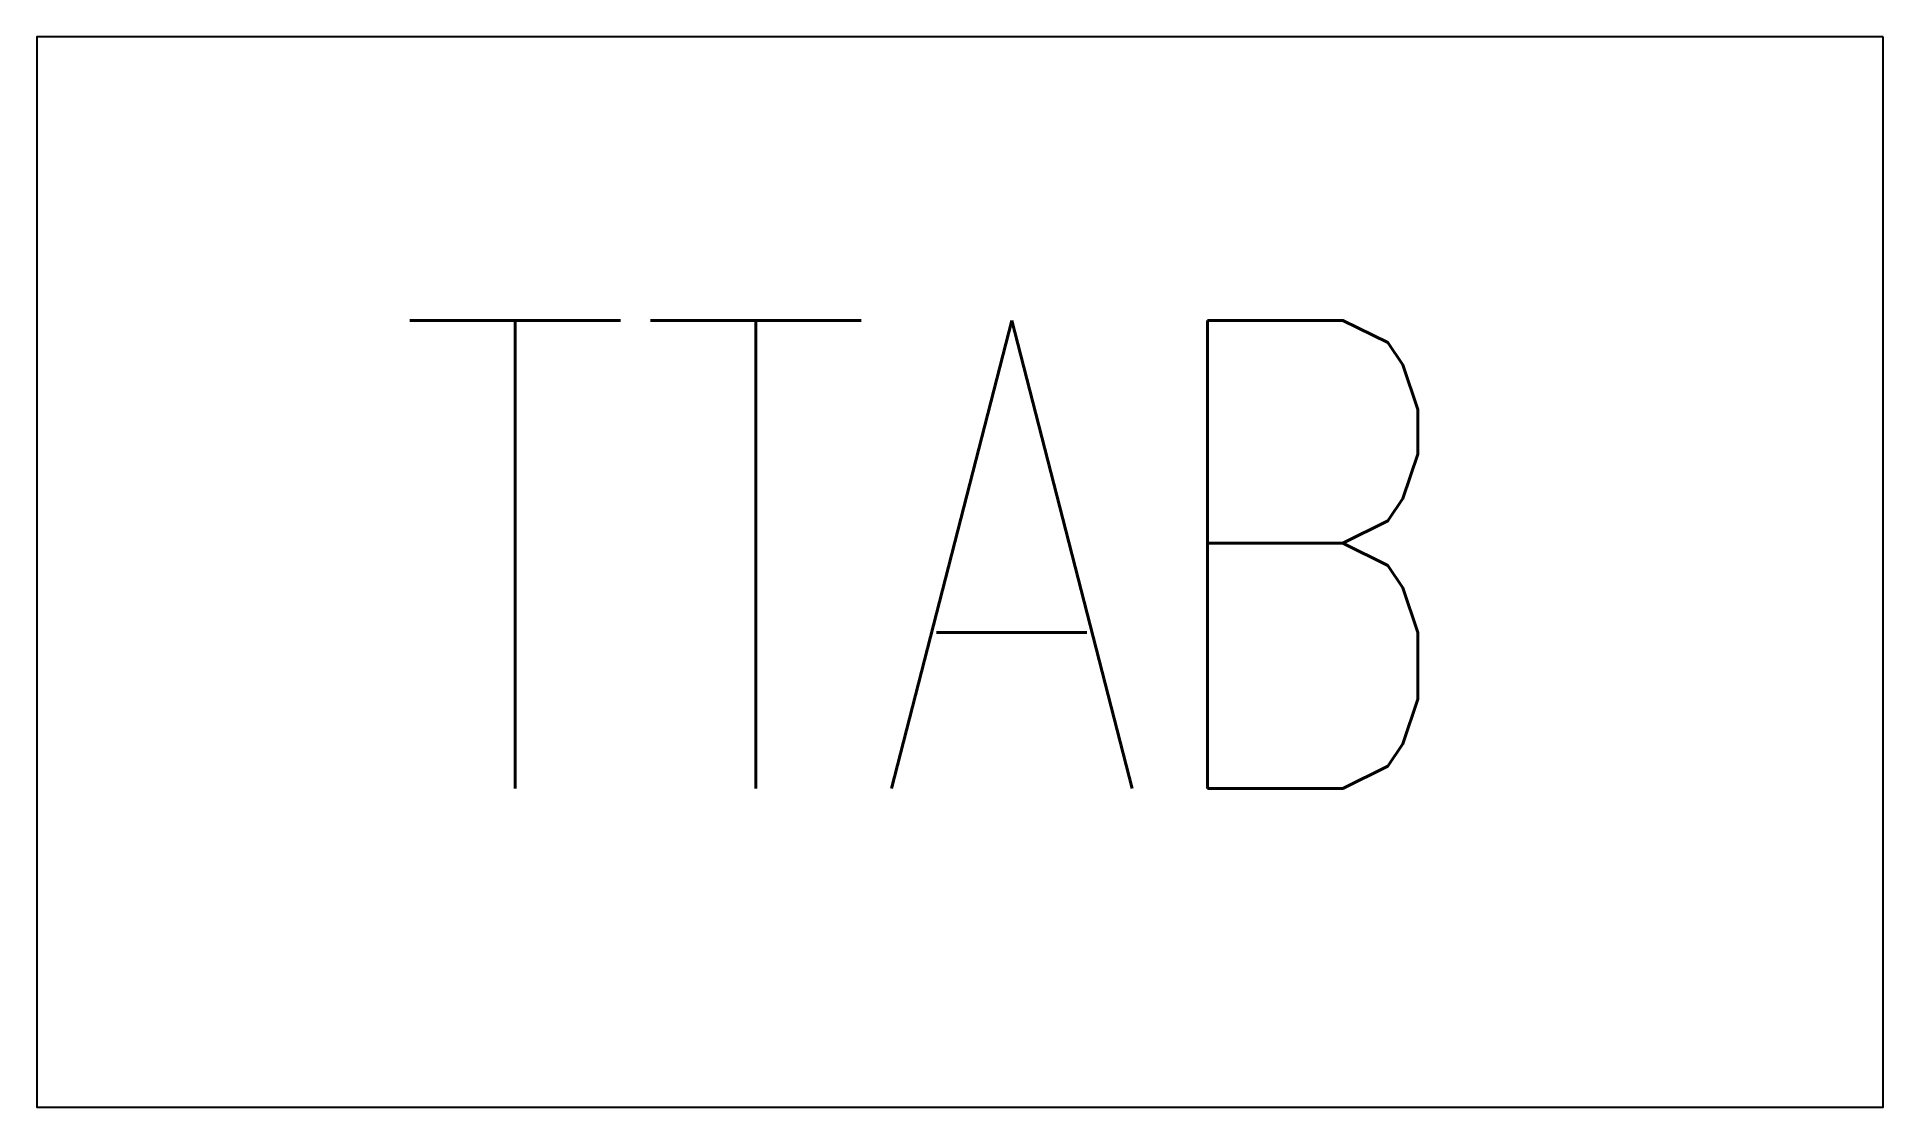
# Model space of a CAD drawing. Header units: millimetres. Extents: x 2372.39 to 2378.85, y 1513.19 to 1516.94.
import ezdxf
from ezdxf.enums import TextEntityAlignment as Align

# ---------------------------------------------------------------- set-up
doc = ezdxf.new("R2010")
doc.units = ezdxf.units.MM
doc.layers.add('OCJ-ESQ UNI-CORREGIDOS IDO.br$0$01-ELE-APARATOS', color=170, linetype='Continuous')
doc.layers.add('OCJ-ESQ UNI-CORREGIDOS IDO.br$0$TEXTO', color=7, linetype='Continuous')
doc.styles.add('OCJ-ESQ UNI-CORREGIDOS IDO.br$0$Electricidad', font='ROMANS.SHX', dxfattribs={"width": 0.75, "height": 0.175})

# ---------------------------------------------------------------- blocks, each defined once
blk = doc.blocks.new('tablero_de_transferencia_automatica')
at = {"layer": 'OCJ-ESQ UNI-CORREGIDOS IDO.br$0$01-ELE-APARATOS'}
blk.add_lwpolyline([(3769.2285, 1177.2007), (3762.7669, 1177.2007), (3762.7669, 1173.4547), (3769.2285, 1173.4547)], close=True, dxfattribs=at)
at = {"layer": 'OCJ-ESQ UNI-CORREGIDOS IDO.br$0$TEXTO', "style": 'OCJ-ESQ UNI-CORREGIDOS IDO.br$0$Electricidad', "width": 0.75}
blk.add_text('TTAB', height=1.63841, dxfattribs=at).set_placement((3765.8892, 1174.5702), align=Align.CENTER)

msp = doc.modelspace()

# ---------------------------------------------------------------- block references
msp.add_blockref('tablero_de_transferencia_automatica', (-1390.3782, 339.7356))

doc.saveas('drawing.dxf')
